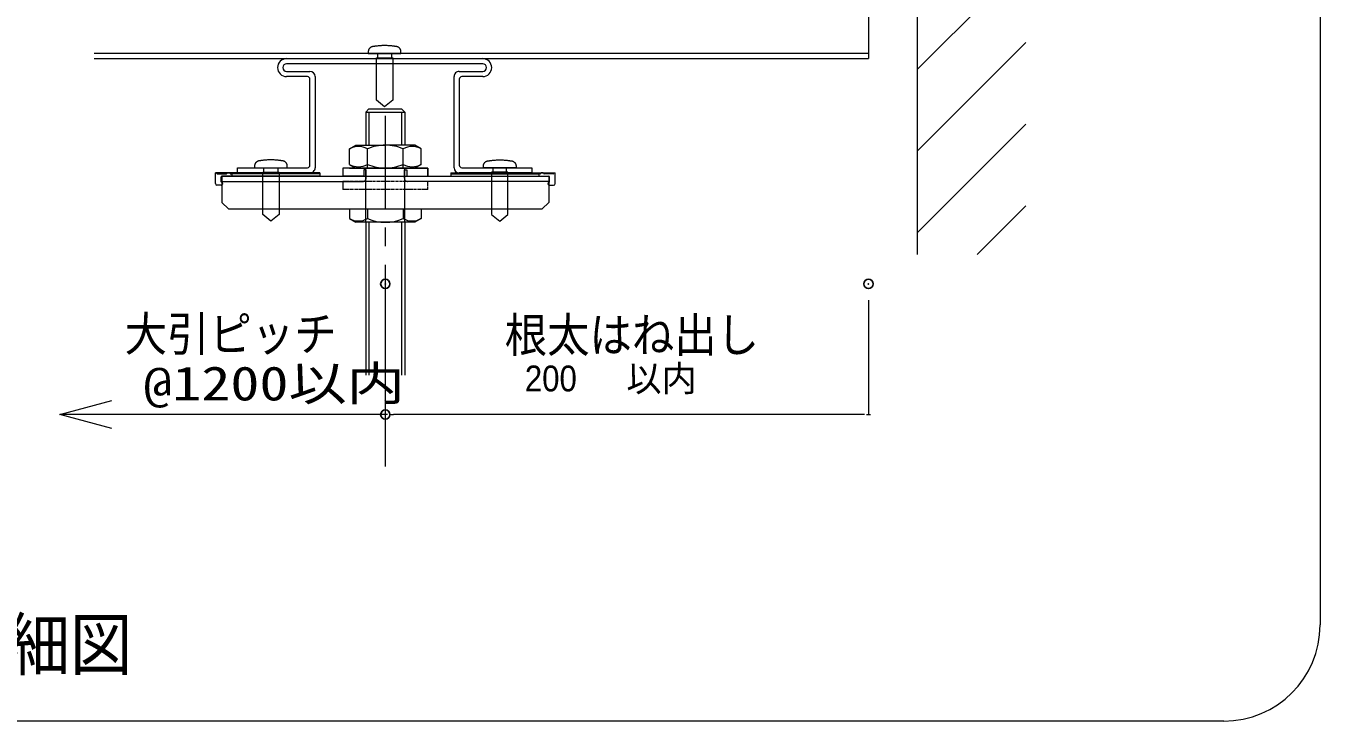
# Model space of a CAD drawing. Units: millimetres, scale not verified. Extents: x -12715 to 12220, y -3398 to 4210.
# Drawn here: x 3917.3 to 4313.3, y 3118.5 to 3331.4 of the extents above; entities that cross this region are included whole.
import ezdxf
from ezdxf.enums import TextEntityAlignment as Align

# ---------------------------------------------------------------- set-up
doc = ezdxf.new("R2010")
doc.units = ezdxf.units.MM
doc.header["$LTSCALE"] = 5.7
doc.header["$PDMODE"] = 32
doc.header["$PDSIZE"] = 2.85
doc.linetypes.add('CHAIN1', pattern=[8, 5, -1, 1, -1])
doc.linetypes.add('DASHED1', pattern=[1.8, 1.2, -0.6])
for name, color, linetype, lineweight in [('0-2_文字', 4, 'Continuous', 9), ('0-3_寸法', 7, 'Continuous', 9), ('0-4_一般', 4, 'Continuous', 9), ('0-5_根太', 4, 'Continuous', 9), ('0-6_ビス', 2, 'Continuous', 9), ('0-7_0', 7, 'Continuous', 9), ('0-9_大引', 4, 'Continuous', 9), ('0-B_束', 4, 'Continuous', 9)]:
    doc.layers.add(name, color=color, linetype=linetype, lineweight=lineweight)
doc.layers.add('0-8_DEFPOINTS', color=7, linetype='Continuous')
doc.styles.add('Osaka', font='')
doc.styles.add('ＭＳ ゴシック', font='')
doc.styles.get('Osaka').set_extended_font_data('Osaka')
doc.styles.get('ＭＳ ゴシック').set_extended_font_data('MS Gothic')

# ---------------------------------------------------------------- blocks, each defined once
blk = doc.blocks.new('グループ-207-1')
at = {"layer": '0-4_一般'}
for p, q in [((158227.4, 21251), (156900.3, 19923.9)), ((158227.4, 20251), (156900.3, 18923.9)), ((158227.4, 19251), (156900.3, 17923.9)), ((158227.4, 18251), (156900.3, 16923.9)), ((158227.4, 17251), (156900.3, 15923.9)), ((158227.4, 16251), (156900.3, 14923.9)), ((158227.4, 15251), (156900.3, 13923.9)), ((158227.4, 14251), (157632.1, 13655.7))]:
    blk.add_line(p, q, dxfattribs=at)
blk = doc.blocks.new('_DOT')
at = {"layer": '0-7_0'}
for p, q in [((-20, 0), (-40, 0)), ((-10, 0), (10, 0))]:
    blk.add_line(p, q, dxfattribs=at)
blk = doc.blocks.new('グループ-129-1')
at = {"layer": '0-6_ビス'}
for p, q in [((-84.8, 237.4), (-84.8, 181.4)), ((84.8, 181.4), (84.8, 237.4))]:
    blk.add_line(p, q, dxfattribs=at)
for points in [[(-200, 237.4), (-200, 238.3), (-200, 239.3), (-200, 240.3), (-200, 241.2), (-200, 242.2), (-200, 243.1), (-200, 244.1), (-200, 245.1), (-200, 246), (-200, 247), (-200, 248), (-200, 248.9), (-200, 249.9), (-200, 250.9), (-200, 251.8), (-200, 252.8), (-200, 253.7), (-200, 254.7), (-200, 255.7), (-200, 256.6), (-200, 257.6), (-199.9, 260.8), (-199.6, 264.9), (-199, 269.1), (-198.1, 273.2), (-196.9, 277.4), (-195.5, 281.5), (-193.7, 285.6), (-191.6, 289.5), (-189.2, 293.4), (-186.6, 297.1), (-183.7, 300.5), (-180.5, 303.8), (-177.2, 306.9), (-173.6, 309.6), (-169.9, 312.1), (-166.1, 314.3), (-162.1, 316.3), (-158.1, 317.9)], [(-158.1, 317.9), (-154.1, 319.2), (-150.1, 320.3), (-146.1, 321), (-143.1, 321.5), (-141, 321.7), (-138.9, 322), (-136.9, 322.3), (-134.8, 322.5), (-132.7, 322.8), (-130.6, 323), (-128.6, 323.3), (-126.5, 323.6), (-124.4, 323.8), (-122.3, 324.1), (-120.2, 324.4), (-118.2, 324.6), (-116.1, 324.9), (-114, 325.2), (-111.9, 325.4), (-109.9, 325.7), (-107.8, 326), (-105.7, 326.2), (-103.6, 326.5), (-101.6, 326.8), (-97.6, 327.3), (-88.2, 328.4), (-78.8, 329.4), (-69.4, 330.3), (-60, 331.1), (-50.6, 331.7), (-41.2, 332.3), (-31.8, 332.7), (-22.4, 333), (-12.9, 333.3), (-3.5, 333.4), (5.9, 333.3), (15.3, 333.2), (24.7, 333), (34.1, 332.6)], [(34.1, 332.6), (43.5, 332.2), (52.9, 331.6), (62.4, 330.9), (71.8, 330.1), (81.2, 329.2), (90.6, 328.1), (100, 327), (102.1, 326.7), (104.2, 326.4), (106.2, 326.2), (108.3, 325.9), (110.4, 325.6), (112.5, 325.4), (114.5, 325.1), (116.6, 324.8), (118.7, 324.6), (120.8, 324.3), (122.8, 324), (124.9, 323.8), (127, 323.5), (129.1, 323.2), (131.1, 323), (133.2, 322.7), (135.3, 322.4), (137.4, 322.2), (139.5, 321.9), (141.5, 321.7), (143.6, 321.4), (147.1, 320.9), (151.1, 320), (155.1, 318.9), (159.1, 317.5), (163.1, 315.8), (167, 313.8), (170.8, 311.5), (174.5, 309), (178, 306.1), (181.3, 303), (184.4, 299.7)], [(63.5, 237.4), (44.7, 237.4), (25.9, 237.4), (7.1, 237.4), (-11.8, 237.4), (-30.6, 237.4), (-49.4, 237.4), (-68.2, 237.4), (-87.1, 237.4), (-105.9, 237.4), (-124.7, 237.4), (-143.5, 237.4), (-162.4, 237.4), (-181.2, 237.4), (-200, 237.4), (-200, 237.4)], [(184.4, 299.7), (187.3, 296.2), (189.8, 292.4), (192.1, 288.6), (194.2, 284.6), (195.9, 280.5), (197.3, 276.3), (198.4, 272.2), (199.2, 268), (199.7, 263.9), (200, 259.8), (200, 257.4), (200, 256.4), (200, 255.4), (200, 254.5), (200, 253.5), (200, 252.5), (200, 251.6), (200, 250.6), (200, 249.6), (200, 248.7), (200, 247.7), (200, 246.8), (200, 245.8), (200, 244.8), (200, 243.9), (200, 242.9), (200, 241.9), (200, 241), (200, 240), (200, 239.1), (200, 238.1), (195.3, 237.4), (176.5, 237.4), (157.6, 237.4), (138.8, 237.4), (120, 237.4), (101.2, 237.4), (82.4, 237.4), (63.5, 237.4)]]:
    blk.add_lwpolyline(points, dxfattribs=at)
blk.add_lwpolyline([(-100, 181.4), (-100, -336.4), (0, -418.6), (100, -336.4), (100, 181.4)], close=True, dxfattribs=at)
blk = doc.blocks.new('ナベテクス4x16')
at = {"layer": '0-6_ビス'}
blk.add_blockref('グループ-129-1', (0, 0), dxfattribs=at)
blk = doc.blocks.new('グループ-426-1')
at = {"layer": '0-B_束'}
for p, q in [((150147.3, 15397.2), (150187.3, 15437.2)), ((150147.3, 15397.2), (150627.3, 15397.2)), ((150147.3, 15397.2), (150147.3, 14993.5)), ((150187.3, 15437.2), (150587.3, 15437.2)), ((150187.3, 15397.2), (150187.3, 14993.5)), ((150587.3, 15437.2), (150627.3, 15397.2)), ((150587.3, 15397.2), (150587.3, 14993.5)), ((150627.3, 15397.2), (150627.3, 14993.5)), ((150147.3, 14049.5), (150147.3, 12175.7)), ((150187.3, 14049.5), (150187.3, 12175.7)), ((150587.3, 14049.5), (150587.3, 12175.7)), ((150627.3, 14049.5), (150627.3, 12175.7))]:
    blk.add_line(p, q, dxfattribs=at)
blk = doc.blocks.new('グループ-427-1')
at = {"layer": '0-B_束'}
for p, q in [((149867.3, 14713.5), (149867.3, 14613.5)), ((150907.3, 14713.5), (149867.3, 14713.5)), ((150907.3, 14613.5), (150907.3, 14713.5))]:
    blk.add_line(p, q, dxfattribs=at)
blk = doc.blocks.new('グループ-428-1')
at = {"layer": '0-B_束'}
for p, q in [((149948.5, 14213.5), (149948.5, 14095)), ((150167.9, 14213.5), (150167.9, 14095)), ((150606.7, 14213.5), (150606.7, 14095)), ((150826.1, 14213.5), (150826.1, 14095)), ((149948.5, 14095), (150027.3, 14049.5)), ((150747.3, 14049.5), (150027.3, 14049.5)), ((150826.1, 14095), (150747.3, 14049.5))]:
    blk.add_line(p, q, dxfattribs=at)
for centre, radius, start, end in [((150058.2, 14285), 219.4, 240.00001, 299.99999), ((150387.3, 14601.4), 551.8, 246.57346, 293.42654), ((150716.4, 14285), 219.4, 240.00001, 299.99999)]:
    blk.add_arc(centre, radius, start, end, dxfattribs=at)
blk = doc.blocks.new('グループ-429-1')
at = {"layer": '0-B_束'}
for p, q in [((148307.3, 14523.5), (148307.3, 14653.5)), ((148319.3, 14653.5), (148307.3, 14653.5)), ((149587.3, 14653.5), (148319.3, 14653.5)), ((148333.3, 14641.5), (148441.3, 14641.5)), ((148377.3, 14543.5), (148377.3, 14605.5)), ((149587.3, 14613.5), (148385.3, 14613.5)), ((148455.3, 14653.5), (148479.3, 14653.5)), ((148493.3, 14641.5), (148507.3, 14641.5)), ((148507.3, 14641.5), (148507.3, 14613.5)), ((149587.3, 14641.5), (148507.3, 14641.5)), ((149587.3, 14653.5), (149587.3, 14613.5)), ((148377.3, 14503.5), (148327.3, 14503.5))]:
    blk.add_line(p, q, dxfattribs=at)
for centre, radius, start, end in [((148321.3, 14647.5), 6, 0, 90), ((148333.3, 14647.5), 6, 180, 270), ((148385.3, 14605.5), 8, 90, 180), ((148441.3, 14647.5), 6, 270, 0), ((148453.3, 14647.5), 6, 90, 180), ((148481.3, 14647.5), 6, 0, 90), ((148493.3, 14647.5), 6, 180, 270), ((148327.3, 14523.5), 20, 180, 270), ((148377.3, 14523.5), 20, 60.20343, 90), ((148377.3, 14523.5), 20, 270, 299.79657)]:
    blk.add_arc(centre, radius, start, end, dxfattribs=at)
at = {"layer": '0-B_束', "linetype": 'DASHED1'}
blk.add_arc((148377.3, 14523.5), 20, 299.79657, 60.20343, dxfattribs=at)
blk = doc.blocks.new('グループ-430-1')
at = {"layer": '0-B_束'}
for p, q in [((151187.3, 14653.5), (151187.3, 14613.5)), ((151187.3, 14653.5), (152455.3, 14653.5)), ((151187.3, 14641.5), (152267.3, 14641.5)), ((151187.3, 14613.5), (152389.2, 14613.5)), ((152281.3, 14641.5), (152267.3, 14641.5)), ((152267.3, 14641.5), (152267.3, 14613.5)), ((152319.3, 14653.5), (152295.3, 14653.5)), ((152441.3, 14641.5), (152333.3, 14641.5)), ((152397.2, 14543.5), (152397.2, 14605.5)), ((152455.3, 14653.5), (152467.3, 14653.5)), ((152467.3, 14523.5), (152467.3, 14653.5)), ((152397.2, 14503.5), (152447.3, 14503.5))]:
    blk.add_line(p, q, dxfattribs=at)
for centre, radius, start, end in [((152281.3, 14647.5), 6, 270, 0), ((152293.3, 14647.5), 6, 90, 180), ((152321.3, 14647.5), 6, 0, 90), ((152333.3, 14647.5), 6, 180, 270), ((152389.2, 14605.5), 8, 0, 90), ((152441.3, 14647.5), 6, 270, 0), ((152453.3, 14647.5), 6, 90, 180), ((152397.2, 14523.5), 20, 90, 119.79657), ((152397.2, 14523.5), 20, 240.20343, 270), ((152447.3, 14523.5), 20, 270, 0)]:
    blk.add_arc(centre, radius, start, end, dxfattribs=at)
at = {"layer": '0-B_束', "linetype": 'DASHED1'}
blk.add_arc((152397.2, 14523.5), 20, 119.79657, 240.20343, dxfattribs=at)
blk = doc.blocks.new('グループ-431-1')
at = {"layer": '0-B_束', "color": 7, "linetype": 'CHAIN1'}
for p, q in [((149867.3, 14549.5), (149867.3, 14449.5)), ((150907.3, 14549.5), (149867.3, 14549.5)), ((150907.3, 14449.5), (149867.3, 14449.5)), ((150907.3, 14449.5), (150907.3, 14549.5))]:
    blk.add_line(p, q, dxfattribs=at)
blk = doc.blocks.new('グループ-432-1')
at = {"layer": '0-B_束'}
for p, q in [((148387.3, 14613.5), (148387.3, 14293.5)), ((148387.3, 14293.5), (148467.3, 14213.5)), ((152387.3, 14293.5), (152307.3, 14213.5)), ((148467.3, 14213.5), (152307.3, 14213.5))]:
    blk.add_line(p, q, dxfattribs=at)
at = {"layer": '0-B_束', "linetype": 'DASHED1'}
for p, q in [((150117.3, 14613.5), (149867.3, 14613.5)), ((150657.3, 14613.5), (151691.3, 14613.5))]:
    blk.add_line(p, q, dxfattribs=at)
at = {"layer": '0-B_束', "color": 7, "linetype": 'DASHED1'}
for p, q in [((150123.3, 14693.5), (150123.3, 14619.5)), ((150153.3, 14693.5), (150123.3, 14693.5)), ((150147.3, 14049.5), (150147.3, 14713.5)), ((150153.3, 14589.5), (150153.3, 14693.5)), ((150621.3, 14693.5), (150651.3, 14693.5)), ((150621.3, 14589.5), (150621.3, 14693.5)), ((150627.3, 14049.5), (150627.3, 14713.5)), ((150651.3, 14693.5), (150651.3, 14619.5)), ((148387.3, 14549.5), (150113.3, 14549.5)), ((152387.3, 14549.5), (150661.3, 14549.5))]:
    blk.add_line(p, q, dxfattribs=at)
at = {"layer": '0-B_束'}
blk.add_lwpolyline([(148387.3, 14613.5), (152387.3, 14613.5), (152387.3, 14293.5)], dxfattribs=at)
at = {"layer": '0-B_束', "color": 7, "linetype": 'DASHED1'}
for centre, start, end in [((150113.3, 14589.5), 270, 0), ((150661.3, 14589.5), 180, 270)]:
    blk.add_arc(centre, 40, start, end, dxfattribs=at)
at = {"layer": '0-B_束', "linetype": 'DASHED1'}
for centre, start, end in [((150117.3, 14619.5), 270, 0), ((150657.3, 14619.5), 180, 270)]:
    blk.add_arc(centre, 6, start, end, dxfattribs=at)
at = {"layer": '0-B_束'}
for name in ['グループ-429-1', 'グループ-427-1', 'グループ-430-1', 'グループ-431-1', 'グループ-428-1']:
    blk.add_blockref(name, (0, 0), dxfattribs=at)
blk = doc.blocks.new('グループ-433-1')
at = {"layer": '0-B_束'}
for p, q in [((149948.5, 14948.1), (150027.3, 14993.5)), ((149948.5, 14759), (149948.5, 14948.1)), ((150027.3, 14993.5), (150387.3, 14993.5)), ((150167.9, 14713.5), (150167.9, 14948.1)), ((150747.3, 14993.5), (150387.3, 14993.5)), ((150606.7, 14713.5), (150606.7, 14948.1)), ((150826.1, 14948.1), (150747.3, 14993.5)), ((150826.1, 14759), (150826.1, 14948.1)), ((149948.5, 14759), (150027.3, 14713.5)), ((150826.1, 14759), (150747.3, 14713.5)), ((149867.3, 14713.5), (149867.3, 14613.5)), ((150387.3, 14713.5), (149867.3, 14713.5)), ((149948.5, 14713.5), (150387.3, 14713.5)), ((150387.3, 14713.5), (150907.3, 14713.5)), ((150826.1, 14713.5), (150387.3, 14713.5)), ((150907.3, 14713.5), (150907.3, 14613.5))]:
    blk.add_line(p, q, dxfattribs=at)
for points in [[(150387.3, 14713.5), (149948.5, 14713.5), (150387.3, 14713.5)], [(150387.3, 14713.5), (150826.1, 14713.5), (150387.3, 14713.5)]]:
    blk.add_lwpolyline(points, dxfattribs=at)
for centre, radius, start, end in [((150058.2, 14758.1), 219.4, 60.00001, 119.99999), ((150387.3, 14441.7), 551.8, 90, 113.42654), ((150387.3, 14441.7), 551.8, 66.57346, 90), ((150716.4, 14758.1), 219.4, 60.00001, 119.99999), ((150058.2, 14949), 219.4, 240.00001, 299.99999), ((150387.3, 15265.4), 551.8, 246.57346, 270), ((150387.3, 15265.4), 551.8, 270, 293.42654), ((150716.4, 14949), 219.4, 240.00001, 299.99999)]:
    blk.add_arc(centre, radius, start, end, dxfattribs=at)
blk = doc.blocks.new('グループ-434-1')
at = {"layer": '0-B_束'}
for name in ['グループ-426-1', 'グループ-433-1', 'グループ-432-1']:
    blk.add_blockref(name, (0, 0), dxfattribs=at)

msp = doc.modelspace()

# ---------------------------------------------------------------- linework, layer by layer
at = {"layer": '0-3_寸法'}
for p, q in [((4027.268, 3247.371), (4027.268, 3212.371)), ((4175.092, 3247.371), (4175.092, 3212.371)), ((4172.589, 3212.371), (4029.772, 3212.371))]:
    msp.add_line(p, q, dxfattribs=at)
at = {"layer": '0-3_寸法', "color": 4}
msp.add_line((4027.268, 3212.371), (3927.71, 3212.371), dxfattribs=at)
msp.add_lwpolyline([(3943.585, 3208.118), (3927.71, 3212.371), (3943.585, 3216.625)], dxfattribs=at)
at = {"layer": '0-4_一般', "color": 7}
for p, q in [((4313.266, 3465.117), (4313.266, 3147.984)), ((4283.791, 3118.509), (3516.741, 3118.509))]:
    msp.add_line(p, q, dxfattribs=at)
at = {"layer": '0-4_一般', "color": 3}
msp.add_line((4190.092, 3261.393), (4190.092, 3436.592), dxfattribs=at)
at = {"layer": '0-4_一般', "linetype": 'CHAIN1'}
msp.add_line((4027.268, 3303.803), (4027.268, 3196.496), dxfattribs=at)
at = {"layer": '0-4_一般', "color": 7}
msp.add_arc((4283.791, 3147.984), 29.475, 270, 0, dxfattribs=at)
at = {"layer": '0-5_根太'}
for p, q in [((4175.092, 3356.339), (4175.092, 3321.339)), ((4175.092, 3322.939), (3938.206, 3322.939)), ((3938.206, 3321.339), (4175.092, 3321.339))]:
    msp.add_line(p, q, dxfattribs=at)
at = {"layer": '0-8_DEFPOINTS'}
for p in [(4027.268, 3252.371), (4175.092, 3252.371), (4027.268, 3212.371)]:
    msp.add_point(p, dxfattribs=at)
at = {"layer": '0-9_大引'}
for p, q in [((3997.063, 3317.439), (4004.213, 3317.439)), ((4003.413, 3315.839), (3997.063, 3315.839)), ((4004.213, 3288.739), (4004.213, 3315.039)), ((4005.813, 3315.839), (4005.813, 3287.939)), ((4048.313, 3287.939), (4048.313, 3315.839)), ((4049.913, 3317.439), (4057.063, 3317.439)), ((4049.913, 3315.039), (4049.913, 3288.739)), ((4057.063, 3315.839), (4050.713, 3315.839))]:
    msp.add_line(p, q, dxfattribs=at)
for points in [[(3997.063, 3321.339), (4027.063, 3321.339), (4057.063, 3321.339)], [(4057.063, 3319.739), (4027.063, 3319.739), (3997.063, 3319.739)], [(4004.213, 3286.339), (3982.063, 3286.339), (3982.063, 3287.939), (4003.413, 3287.939)], [(4050.713, 3287.939), (4072.063, 3287.939), (4072.063, 3286.339), (4049.913, 3286.339)]]:
    msp.add_lwpolyline(points, dxfattribs=at)
for centre, radius, start, end in [((3997.063, 3318.589), 2.75, 90, 180), ((3997.063, 3318.589), 2.75, 180, 270), ((3997.063, 3318.589), 1.15, 90, 180), ((3997.063, 3318.589), 1.15, 180, 270), ((4057.063, 3318.589), 2.75, 0, 90), ((4057.063, 3318.589), 1.15, 0, 90), ((4057.063, 3318.589), 1.15, 270, 0), ((4057.063, 3318.589), 2.75, 270, 0), ((4003.413, 3315.039), 0.8, 0, 90), ((4004.213, 3315.839), 1.6, 0, 90), ((4049.913, 3315.839), 1.6, 135, 180), ((4049.913, 3315.839), 1.6, 90, 135), ((4050.713, 3315.039), 0.8, 135, 180), ((4050.713, 3315.039), 0.8, 90, 135), ((4003.413, 3288.739), 0.8, 270, 0), ((4004.213, 3287.939), 1.6, 270, 315), ((4004.213, 3287.939), 1.6, 315, 0), ((4049.913, 3287.939), 1.6, 180, 270), ((4050.713, 3288.739), 0.8, 180, 225), ((4050.713, 3288.739), 0.8, 225, 270)]:
    msp.add_arc(centre, radius, start, end, dxfattribs=at)

# ---------------------------------------------------------------- block references
at = {"layer": '0-3_寸法', "xscale": 0.06259308, "yscale": 0.06259308, "rotation": 180}
msp.add_blockref('_DOT', (4027.268, 3212.371), dxfattribs=at)
at = {"layer": '0-3_寸法', "xscale": 0.06259308, "yscale": 0.06259308}
msp.add_blockref('_DOT', (4175.092, 3212.371), dxfattribs=at)
at = {"layer": '0-4_一般', "xscale": 0.025, "yscale": 0.025}
msp.add_blockref('グループ-207-1', (267.586, 2920), dxfattribs=at)
at = {"layer": '0-6_ビス', "xscale": -0.025, "yscale": 0.025, "rotation": 359.99998}
for p in [(4027.063, 3317.004), (3992.268, 3282.004)]:
    msp.add_blockref('ナベテクス4x16', p, dxfattribs=at)
at = {"layer": '0-6_ビス', "xscale": 0.025, "yscale": 0.025}
msp.add_blockref('ナベテクス4x16', (4062.268, 3282.004), dxfattribs=at)
at = {"layer": '0-B_束', "xscale": 0.025, "yscale": 0.025}
msp.add_blockref('グループ-434-1', (267.586, 2920), dxfattribs=at)

# ---------------------------------------------------------------- texts
at = {"layer": '0-2_文字', "style": 'ＭＳ ゴシック', "width": 0.9}
msp.add_text('端部詳細図', height=15.54, dxfattribs=at).set_placement((3854.492, 3129.565), align=Align.BOTTOM_LEFT)
at = {"layer": '0-3_寸法', "color": 4, "style": 'ＭＳ ゴシック'}
for s, height, width, p in [('大引ピッチ', 10.56, 0.9, (3947.526, 3228.625)), ('根太はね出し', 10.56, 0.9, (4063.816, 3228.309)), ('@1200以内', 10.45, 1.25, (3953.203, 3213.556))]:
    msp.add_text(s, height=height, dxfattribs=dict(at, width=width)).set_placement(p, align=Align.BOTTOM_LEFT)
at = {"layer": '0-3_寸法', "style": 'Osaka', "width": 0.9}
msp.add_text('200', height=7.918, dxfattribs=at).set_placement((4069.961, 3217.084), align=Align.BOTTOM_LEFT)
at = {"layer": '0-3_寸法', "style": 'Osaka'}
msp.add_text('以内', height=7.918, dxfattribs=at).set_placement((4100.986, 3217.084), align=Align.BOTTOM_LEFT)

doc.saveas('drawing.dxf')
